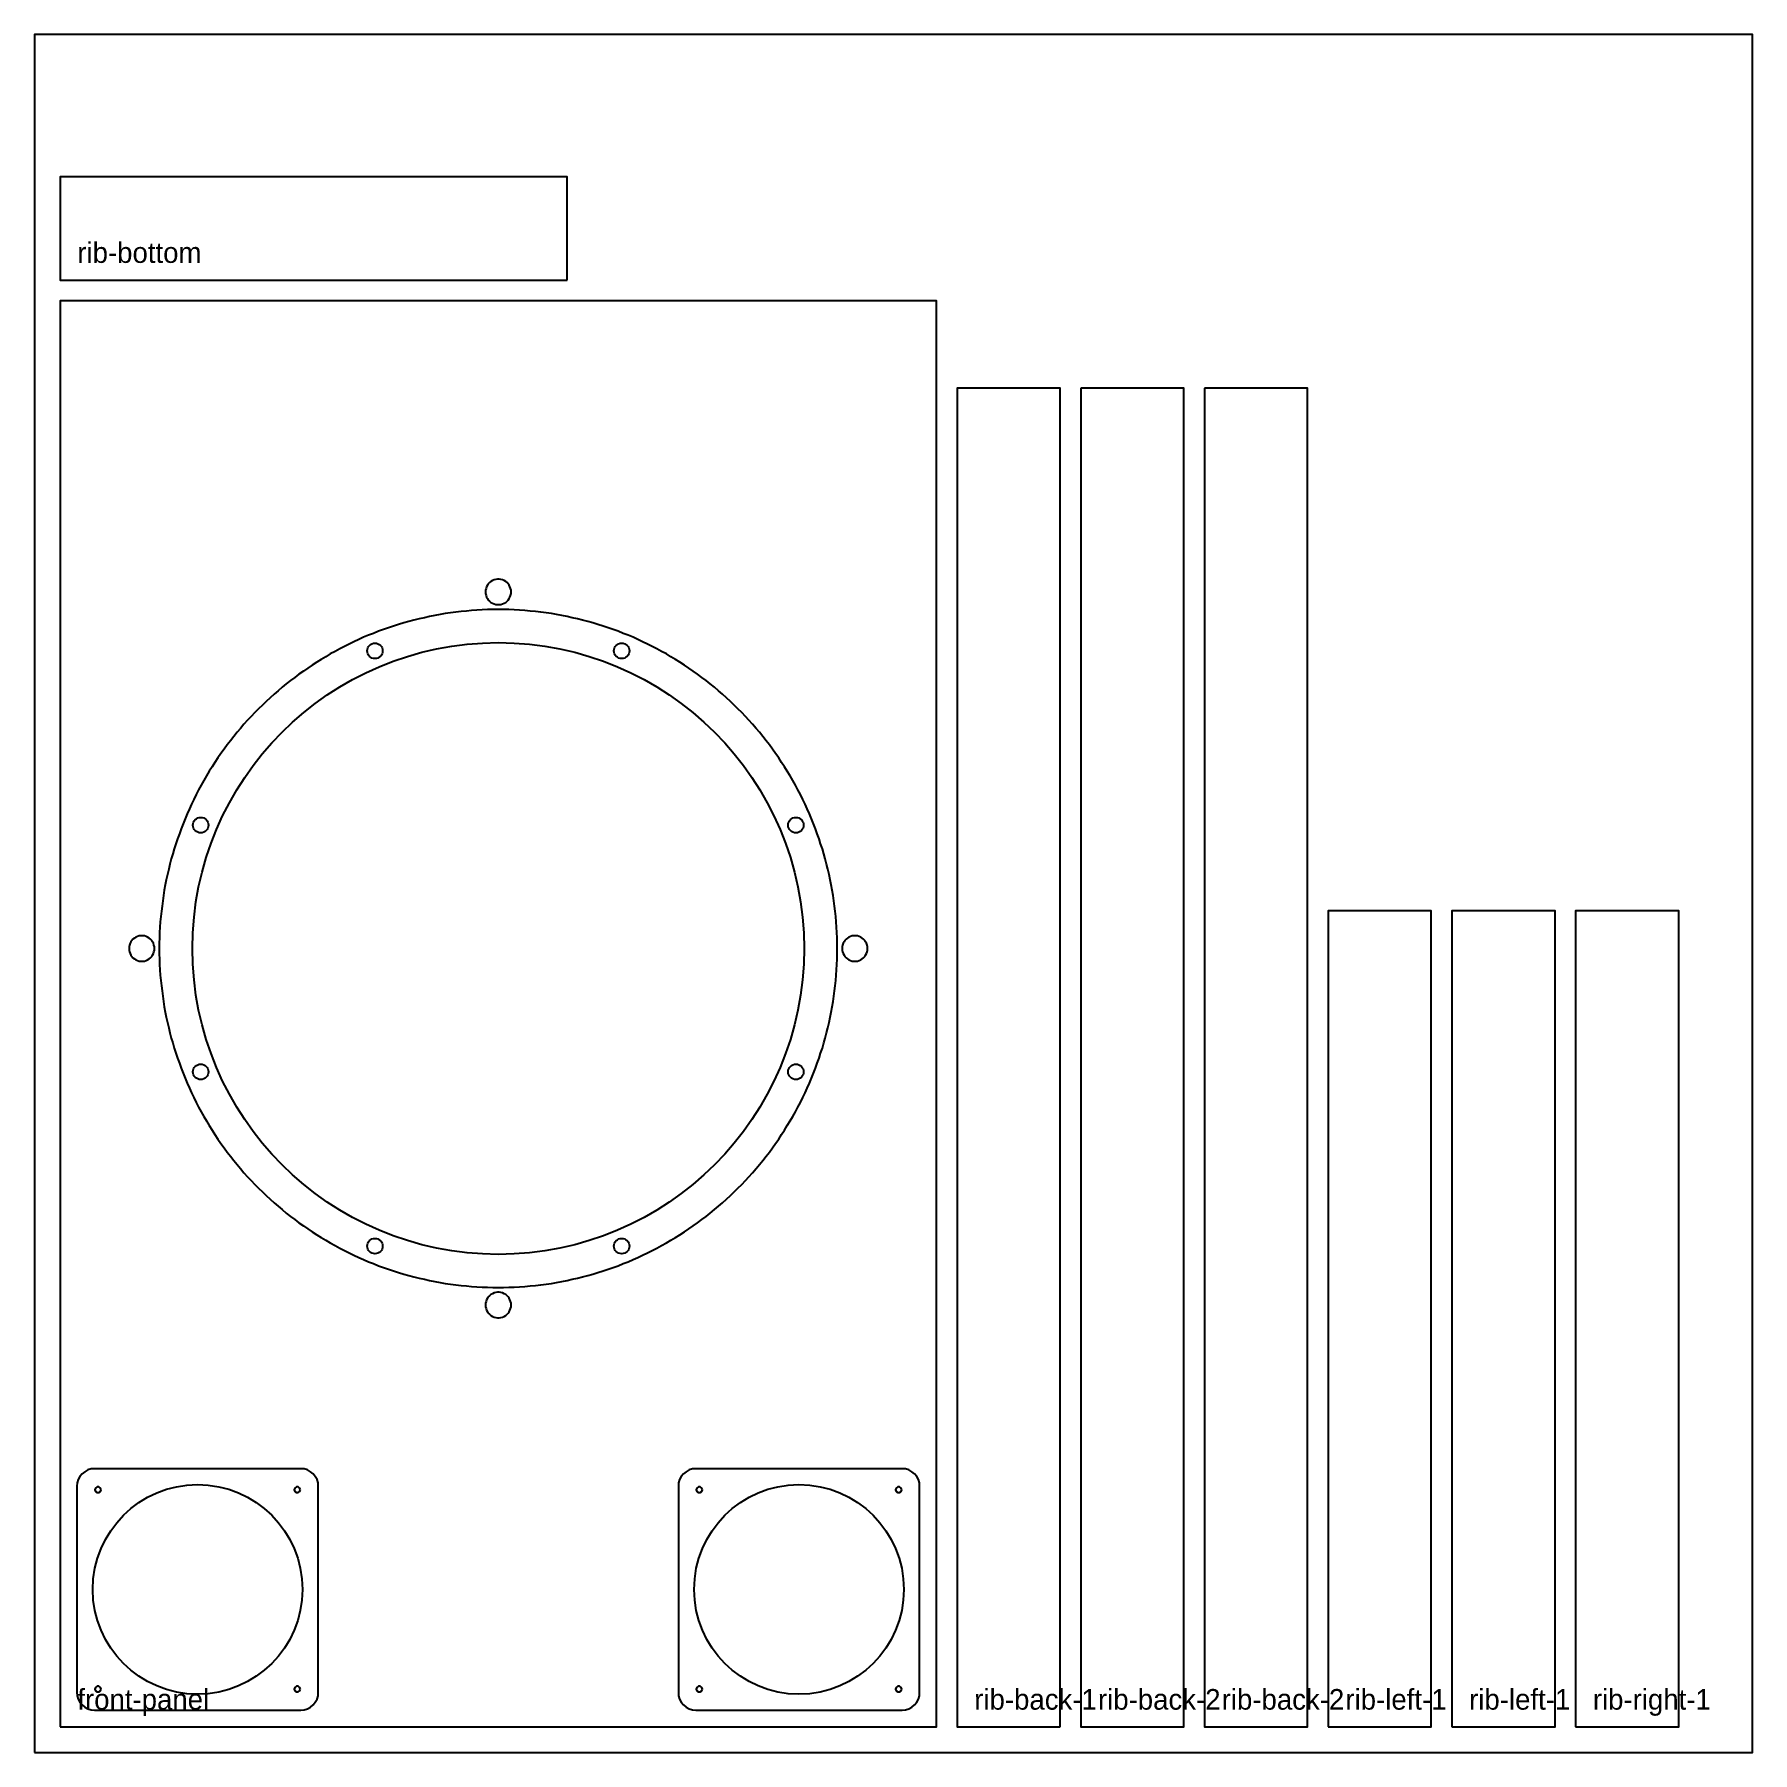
# Model space of a CAD drawing. Header units: millimetres. Extents: x 0 to 1000, y 0 to 1000.
import ezdxf

# ---------------------------------------------------------------- set-up
doc = ezdxf.new("R2010")
doc.units = ezdxf.units.MM
for name, color, linetype in [('CUT_INSIDE', 5, 'Continuous'), ('CUT_OUTSIDE', 1, 'Continuous'), ('POCKET_11MM', 3, 'Continuous'), ('POCKET_21MM', 3, 'Continuous'), ('POCKET_3.2MM', 3, 'Continuous'), ('POCKET_6MM', 3, 'Continuous')]:
    doc.layers.add(name, color=color, linetype=linetype)

msp = doc.modelspace()

# ---------------------------------------------------------------- linework, layer by layer
at = {"layer": 'CUT_INSIDE'}
for centre, radius in [((270, 468), 178), ((198.2, 641.2), 4.5), ((341.8, 641.2), 4.5), ((96.8, 539.8), 4.5), ((443.2, 539.8), 4.5), ((96.8, 396.2), 4.5), ((443.2, 396.2), 4.5), ((198.2, 294.8), 4.5), ((341.8, 294.8), 4.5), ((95, 95), 61), ((445, 95), 61)]:
    msp.add_circle(centre, radius, dxfattribs=at)
at = {"layer": 'CUT_OUTSIDE'}
for points in [[(310, 857), (310, 917), (15, 917), (15, 857), (310, 857)], [(15, 15), (525, 15), (525, 845), (15, 845), (15, 15)], [(597, 15), (597, 794), (537, 794), (537, 15), (597, 15)], [(609, 794), (609, 15), (669, 15), (669, 794), (609, 794)], [(681, 794), (681, 15), (741, 15), (741, 794), (681, 794)], [(753, 15), (813, 15), (813, 490), (753, 490), (753, 15)], [(825, 15), (885, 15), (885, 490), (825, 490), (825, 15)], [(897, 15), (957, 15), (957, 490), (897, 490), (897, 15)]]:
    msp.add_lwpolyline(points, close=True, dxfattribs=at)
at = {"layer": 'POCKET_11MM'}
msp.add_lwpolyline([(467.3, 468), (467.3, 471.1), (467.2, 474.2), (467.1, 477.3), (466.9, 480.4), (466.7, 483.5), (466.4, 486.6), (466.1, 489.7), (465.7, 492.7), (465.3, 495.8), (464.9, 498.9), (464.4, 501.9), (463.8, 505), (463.2, 508), (462.5, 511), (461.8, 514.1), (461.1, 517.1), (460.3, 520.1), (459.5, 523), (458.6, 526), (457.6, 529), (456.7, 531.9), (455.6, 534.8), (454.6, 537.7), (453.4, 540.6), (452.3, 543.5), (451.1, 546.4), (449.8, 549.2), (448.5, 552), (447.2, 554.8), (445.8, 557.6), (444.4, 560.3), (442.9, 563), (441.4, 565.8), (439.8, 568.4), (438.2, 571.1), (436.6, 573.7), (434.9, 576.3), (433.2, 578.9), (431.4, 581.4), (429.6, 584), (427.8, 586.5), (425.9, 588.9), (424, 591.4), (422, 593.8), (420, 596.1), (418, 598.5), (415.9, 600.8), (413.8, 603.1), (411.7, 605.3), (409.5, 607.5), (407.3, 609.7), (405.1, 611.8), (402.8, 613.9), (400.5, 616), (398.1, 618), (395.8, 620), (393.4, 622), (390.9, 623.9), (388.5, 625.8), (386, 627.6), (383.4, 629.4), (380.9, 631.2), (378.3, 632.9), (375.7, 634.6), (373.1, 636.2), (370.4, 637.8), (367.8, 639.4), (365, 640.9), (362.3, 642.4), (359.6, 643.8), (356.8, 645.2), (354, 646.5), (351.2, 647.8), (348.4, 649.1), (345.5, 650.3), (342.6, 651.4), (339.7, 652.6), (336.8, 653.6), (333.9, 654.7), (331, 655.6), (328, 656.6), (325, 657.5), (322.1, 658.3), (319.1, 659.1), (316.1, 659.8), (313, 660.5), (310, 661.2), (307, 661.8), (303.9, 662.4), (300.9, 662.9), (297.8, 663.3), (294.7, 663.7), (291.7, 664.1), (288.6, 664.4), (285.5, 664.7), (282.4, 664.9), (279.3, 665.1), (276.2, 665.2), (273.1, 665.3), (270, 665.3), (266.9, 665.3), (263.8, 665.2), (260.7, 665.1), (257.6, 664.9), (254.5, 664.7), (251.4, 664.4), (248.3, 664.1), (245.3, 663.7), (242.2, 663.3), (239.1, 662.9), (236.1, 662.4), (233, 661.8), (230, 661.2), (227, 660.5), (223.9, 659.8), (220.9, 659.1), (217.9, 658.3), (215, 657.5), (212, 656.6), (209, 655.6), (206.1, 654.7), (203.2, 653.6), (200.3, 652.6), (197.4, 651.4), (194.5, 650.3), (191.6, 649.1), (188.8, 647.8), (186, 646.5), (183.2, 645.2), (180.4, 643.8), (177.7, 642.4), (175, 640.9), (172.2, 639.4), (169.6, 637.8), (166.9, 636.2), (164.3, 634.6), (161.7, 632.9), (159.1, 631.2), (156.6, 629.4), (154, 627.6), (151.5, 625.8), (149.1, 623.9), (146.6, 622), (144.2, 620), (141.9, 618), (139.5, 616), (137.2, 613.9), (134.9, 611.8), (132.7, 609.7), (130.5, 607.5), (128.3, 605.3), (126.2, 603.1), (124.1, 600.8), (122, 598.5), (120, 596.1), (118, 593.8), (116, 591.4), (114.1, 588.9), (112.2, 586.5), (110.4, 584), (108.6, 581.4), (106.8, 578.9), (105.1, 576.3), (103.4, 573.7), (101.8, 571.1), (100.2, 568.4), (98.6, 565.8), (97.1, 563), (95.6, 560.3), (94.2, 557.6), (92.8, 554.8), (91.5, 552), (90.2, 549.2), (88.9, 546.4), (87.7, 543.5), (86.6, 540.6), (85.4, 537.7), (84.4, 534.8), (83.3, 531.9), (82.4, 529), (81.4, 526), (80.5, 523), (79.7, 520.1), (78.9, 517.1), (78.2, 514.1), (77.5, 511), (76.8, 508), (76.2, 505), (75.6, 501.9), (75.1, 498.9), (74.7, 495.8), (74.3, 492.7), (73.9, 489.7), (73.6, 486.6), (73.3, 483.5), (73.1, 480.4), (72.9, 477.3), (72.8, 474.2), (72.7, 471.1), (72.7, 468), (72.7, 464.9), (72.8, 461.8), (72.9, 458.7), (73.1, 455.6), (73.3, 452.5), (73.6, 449.4), (73.9, 446.3), (74.3, 443.3), (74.7, 440.2), (75.1, 437.1), (75.6, 434.1), (76.2, 431), (76.8, 428), (77.5, 425), (78.2, 421.9), (78.9, 418.9), (79.7, 415.9), (80.5, 413), (81.4, 410), (82.4, 407), (83.3, 404.1), (84.4, 401.2), (85.4, 398.3), (86.6, 395.4), (87.7, 392.5), (88.9, 389.6), (90.2, 386.8), (91.5, 384), (92.8, 381.2), (94.2, 378.4), (95.6, 375.7), (97.1, 373), (98.6, 370.2), (100.2, 367.6), (101.8, 364.9), (103.4, 362.3), (105.1, 359.7), (106.8, 357.1), (108.6, 354.6), (110.4, 352), (112.2, 349.5), (114.1, 347.1), (116, 344.6), (118, 342.2), (120, 339.9), (122, 337.5), (124.1, 335.2), (126.2, 332.9), (128.3, 330.7), (130.5, 328.5), (132.7, 326.3), (134.9, 324.2), (137.2, 322.1), (139.5, 320), (141.9, 318), (144.2, 316), (146.6, 314), (149.1, 312.1), (151.5, 310.2), (154, 308.4), (156.6, 306.6), (159.1, 304.8), (161.7, 303.1), (164.3, 301.4), (166.9, 299.8), (169.6, 298.2), (172.2, 296.6), (175, 295.1), (177.7, 293.6), (180.4, 292.2), (183.2, 290.8), (186, 289.5), (188.8, 288.2), (191.6, 286.9), (194.5, 285.7), (197.4, 284.6), (200.3, 283.4), (203.2, 282.4), (206.1, 281.3), (209, 280.4), (212, 279.4), (215, 278.5), (217.9, 277.7), (220.9, 276.9), (223.9, 276.2), (227, 275.5), (230, 274.8), (233, 274.2), (236.1, 273.6), (239.1, 273.1), (242.2, 272.7), (245.3, 272.3), (248.3, 271.9), (251.4, 271.6), (254.5, 271.3), (257.6, 271.1), (260.7, 270.9), (263.8, 270.8), (266.9, 270.7), (270, 270.7), (273.1, 270.7), (276.2, 270.8), (279.3, 270.9), (282.4, 271.1), (285.5, 271.3), (288.6, 271.6), (291.7, 271.9), (294.7, 272.3), (297.8, 272.7), (300.9, 273.1), (303.9, 273.6), (307, 274.2), (310, 274.8), (313, 275.5), (316.1, 276.2), (319.1, 276.9), (322.1, 277.7), (325, 278.5), (328, 279.4), (331, 280.4), (333.9, 281.3), (336.8, 282.4), (339.7, 283.4), (342.6, 284.6), (345.5, 285.7), (348.4, 286.9), (351.2, 288.2), (354, 289.5), (356.8, 290.8), (359.6, 292.2), (362.3, 293.6), (365, 295.1), (367.8, 296.6), (370.4, 298.2), (373.1, 299.8), (375.7, 301.4), (378.3, 303.1), (380.9, 304.8), (383.4, 306.6), (386, 308.4), (388.5, 310.2), (390.9, 312.1), (393.4, 314), (395.8, 316), (398.1, 318), (400.5, 320), (402.8, 322.1), (405.1, 324.2), (407.3, 326.3), (409.5, 328.5), (411.7, 330.7), (413.8, 332.9), (415.9, 335.2), (418, 337.5), (420, 339.9), (422, 342.2), (424, 344.6), (425.9, 347.1), (427.8, 349.5), (429.6, 352), (431.4, 354.6), (433.2, 357.1), (434.9, 359.7), (436.6, 362.3), (438.2, 364.9), (439.8, 367.6), (441.4, 370.2), (442.9, 373), (444.4, 375.7), (445.8, 378.4), (447.2, 381.2), (448.5, 384), (449.8, 386.8), (451.1, 389.6), (452.3, 392.5), (453.4, 395.4), (454.6, 398.3), (455.6, 401.2), (456.7, 404.1), (457.6, 407), (458.6, 410), (459.5, 413), (460.3, 415.9), (461.1, 418.9), (461.8, 421.9), (462.5, 425), (463.2, 428), (463.8, 431), (464.4, 434.1), (464.9, 437.1), (465.3, 440.2), (465.7, 443.3), (466.1, 446.3), (466.4, 449.4), (466.7, 452.5), (466.9, 455.6), (467.1, 458.7), (467.2, 461.8), (467.3, 464.9), (467.3, 468)], close=True, dxfattribs=at)
at = {"layer": 'POCKET_21MM'}
for points in [[(38.8, 153), (38.4, 154), (37.5, 154.7), (36.5, 154.7), (35.6, 154), (35.2, 153), (35.6, 152), (36.5, 151.3), (37.5, 151.3), (38.4, 152), (38.8, 153)], [(154.8, 153), (154.4, 154), (153.5, 154.7), (152.5, 154.7), (151.6, 154), (151.2, 153), (151.6, 152), (152.5, 151.3), (153.5, 151.3), (154.4, 152), (154.8, 153)], [(388.8, 153), (388.4, 154), (387.5, 154.7), (386.5, 154.7), (385.6, 154), (385.2, 153), (385.6, 152), (386.5, 151.3), (387.5, 151.3), (388.4, 152), (388.8, 153)], [(504.8, 153), (504.4, 154), (503.5, 154.7), (502.5, 154.7), (501.6, 154), (501.2, 153), (501.6, 152), (502.5, 151.3), (503.5, 151.3), (504.4, 152), (504.8, 153)], [(38.8, 37), (38.4, 38), (37.5, 38.7), (36.5, 38.7), (35.6, 38), (35.2, 37), (35.6, 36), (36.5, 35.3), (37.5, 35.3), (38.4, 36), (38.8, 37)], [(154.8, 37), (154.4, 38), (153.5, 38.7), (152.5, 38.7), (151.6, 38), (151.2, 37), (151.6, 36), (152.5, 35.3), (153.5, 35.3), (154.4, 36), (154.8, 37)], [(388.8, 37), (388.4, 38), (387.5, 38.7), (386.5, 38.7), (385.6, 38), (385.2, 37), (385.6, 36), (386.5, 35.3), (387.5, 35.3), (388.4, 36), (388.8, 37)], [(504.8, 37), (504.4, 38), (503.5, 38.7), (502.5, 38.7), (501.6, 38), (501.2, 37), (501.6, 36), (502.5, 35.3), (503.5, 35.3), (504.4, 36), (504.8, 37)]]:
    msp.add_lwpolyline(points, close=True, dxfattribs=at)
at = {"layer": 'POCKET_3.2MM'}
for points in [[(277.4, 675.5), (277.4, 676.5), (277.1, 677.5), (276.8, 678.5), (276.3, 679.4), (275.8, 680.2), (275.1, 680.9), (274.3, 681.6), (273.4, 682.1), (272.5, 682.5), (271.5, 682.8), (270.5, 682.9), (269.5, 682.9), (268.5, 682.8), (267.5, 682.5), (266.6, 682.1), (265.7, 681.6), (264.9, 680.9), (264.2, 680.2), (263.7, 679.4), (263.2, 678.5), (262.9, 677.5), (262.6, 676.5), (262.6, 675.5), (262.6, 674.5), (262.9, 673.5), (263.2, 672.5), (263.7, 671.6), (264.2, 670.8), (264.9, 670.1), (265.7, 669.4), (266.6, 668.9), (267.5, 668.5), (268.5, 668.2), (269.5, 668.1), (270.5, 668.1), (271.5, 668.2), (272.5, 668.5), (273.4, 668.9), (274.3, 669.4), (275.1, 670.1), (275.8, 670.8), (276.3, 671.6), (276.8, 672.5), (277.1, 673.5), (277.4, 674.5), (277.4, 675.5)], [(69.9, 468), (69.9, 469), (69.6, 470), (69.3, 471), (68.8, 471.9), (68.3, 472.7), (67.6, 473.4), (66.8, 474.1), (65.9, 474.6), (65, 475), (64, 475.3), (63, 475.4), (62, 475.4), (61, 475.3), (60, 475), (59.1, 474.6), (58.2, 474.1), (57.4, 473.4), (56.7, 472.7), (56.2, 471.9), (55.7, 471), (55.4, 470), (55.1, 469), (55.1, 468), (55.1, 467), (55.4, 466), (55.7, 465), (56.2, 464.1), (56.7, 463.3), (57.4, 462.6), (58.2, 461.9), (59.1, 461.4), (60, 461), (61, 460.7), (62, 460.6), (63, 460.6), (64, 460.7), (65, 461), (65.9, 461.4), (66.8, 461.9), (67.6, 462.6), (68.3, 463.3), (68.8, 464.1), (69.3, 465), (69.6, 466), (69.9, 467), (69.9, 468)], [(484.9, 468), (484.9, 469), (484.6, 470), (484.3, 471), (483.8, 471.9), (483.3, 472.7), (482.6, 473.4), (481.8, 474.1), (480.9, 474.6), (480, 475), (479, 475.3), (478, 475.4), (477, 475.4), (476, 475.3), (475, 475), (474.1, 474.6), (473.2, 474.1), (472.4, 473.4), (471.7, 472.7), (471.2, 471.9), (470.7, 471), (470.4, 470), (470.1, 469), (470.1, 468), (470.1, 467), (470.4, 466), (470.7, 465), (471.2, 464.1), (471.7, 463.3), (472.4, 462.6), (473.2, 461.9), (474.1, 461.4), (475, 461), (476, 460.7), (477, 460.6), (478, 460.6), (479, 460.7), (480, 461), (480.9, 461.4), (481.8, 461.9), (482.6, 462.6), (483.3, 463.3), (483.8, 464.1), (484.3, 465), (484.6, 466), (484.9, 467), (484.9, 468)], [(277.4, 260.5), (277.4, 261.5), (277.1, 262.5), (276.8, 263.5), (276.3, 264.4), (275.8, 265.2), (275.1, 265.9), (274.3, 266.6), (273.4, 267.1), (272.5, 267.5), (271.5, 267.8), (270.5, 267.9), (269.5, 267.9), (268.5, 267.8), (267.5, 267.5), (266.6, 267.1), (265.7, 266.6), (264.9, 265.9), (264.2, 265.2), (263.7, 264.4), (263.2, 263.5), (262.9, 262.5), (262.6, 261.5), (262.6, 260.5), (262.6, 259.5), (262.9, 258.5), (263.2, 257.5), (263.7, 256.6), (264.2, 255.8), (264.9, 255.1), (265.7, 254.4), (266.6, 253.9), (267.5, 253.5), (268.5, 253.2), (269.5, 253.1), (270.5, 253.1), (271.5, 253.2), (272.5, 253.5), (273.4, 253.9), (274.3, 254.4), (275.1, 255.1), (275.8, 255.8), (276.3, 256.6), (276.8, 257.5), (277.1, 258.5), (277.4, 259.5), (277.4, 260.5)]]:
    msp.add_lwpolyline(points, close=True, dxfattribs=at)
at = {"layer": 'POCKET_6MM'}
for points in [[(165.2, 155), (165.1, 157), (164.5, 158.9), (163.5, 160.7), (162.2, 162.2), (160.7, 163.5), (158.9, 164.5), (157, 165.1), (155, 165.2), (35, 165.2), (33, 165.1), (31.1, 164.5), (29.3, 163.5), (27.8, 162.2), (26.5, 160.7), (25.5, 158.9), (24.9, 157), (24.8, 155), (24.8, 35), (24.9, 33), (25.5, 31.1), (26.5, 29.3), (27.8, 27.8), (29.3, 26.5), (31.1, 25.5), (33, 24.9), (35, 24.8), (155, 24.8), (157, 24.9), (158.9, 25.5), (160.7, 26.5), (162.2, 27.8), (163.5, 29.3), (164.5, 31.1), (165.1, 33), (165.2, 35), (165.2, 155)], [(515.2, 155), (515.1, 157), (514.5, 158.9), (513.5, 160.7), (512.2, 162.2), (510.7, 163.5), (508.9, 164.5), (507, 165.1), (505, 165.2), (385, 165.2), (383, 165.1), (381.1, 164.5), (379.3, 163.5), (377.8, 162.2), (376.5, 160.7), (375.5, 158.9), (374.9, 157), (374.8, 155), (374.8, 35), (374.9, 33), (375.5, 31.1), (376.5, 29.3), (377.8, 27.8), (379.3, 26.5), (381.1, 25.5), (383, 24.9), (385, 24.8), (505, 24.8), (507, 24.9), (508.9, 25.5), (510.7, 26.5), (512.2, 27.8), (513.5, 29.3), (514.5, 31.1), (515.1, 33), (515.2, 35), (515.2, 155)]]:
    msp.add_lwpolyline(points, close=True, dxfattribs=at)
at = {"layer": 'SHEET_EDGE'}
msp.add_lwpolyline([(0, 0), (1000, 0), (1000, 1000), (0, 1000)], close=True, dxfattribs=at)

# ---------------------------------------------------------------- texts
at = {"layer": 'NOTES'}
for s, p in [('rib-bottom', (25, 867)), ('front-panel', (25, 25)), ('rib-back-1', (547, 25)), ('rib-back-2', (619, 25)), ('rib-back-2', (691, 25)), ('rib-left-1', (763, 25)), ('rib-left-1', (835, 25)), ('rib-right-1', (907, 25))]:
    msp.add_text(s, height=12, dxfattribs=at).set_placement(p)

doc.saveas('drawing.dxf')
